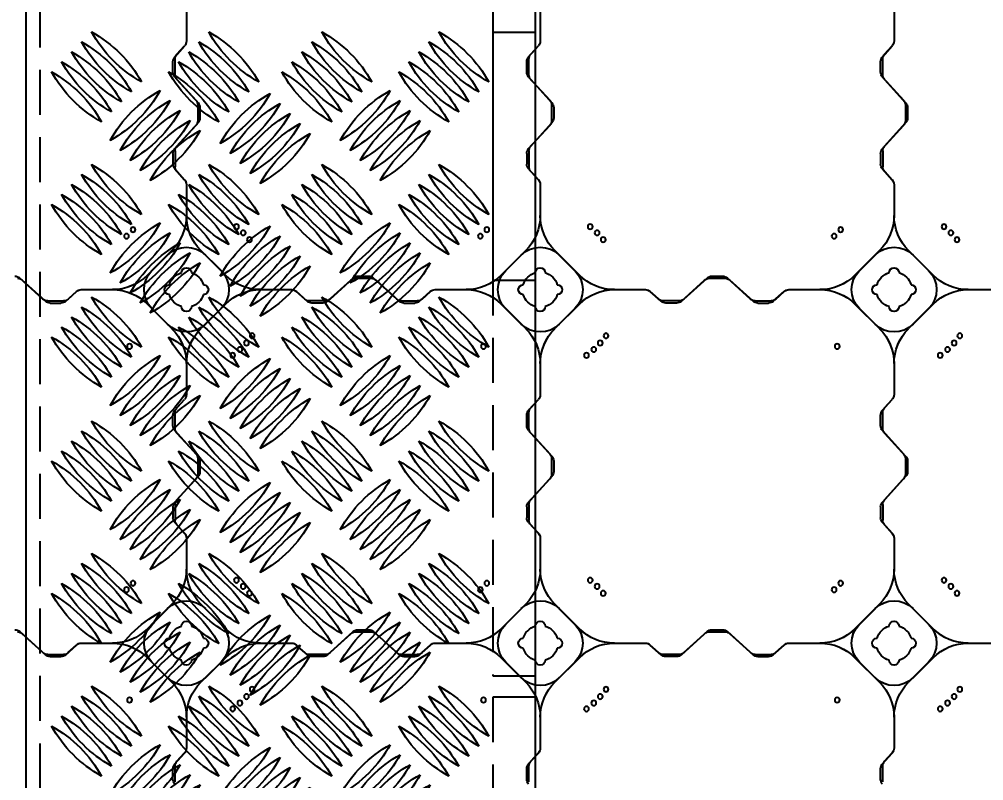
# Model space of a CAD drawing. Header units: millimetres. Extents: x -1612139 to -1260738, y 1141106 to 1536160.
# Drawn here: x -1331755 to -1330392, y 1254617 to 1255694 of the extents above; entities that cross this region are included whole.
import ezdxf

# ---------------------------------------------------------------- set-up
doc = ezdxf.new("R2010")
doc.units = ezdxf.units.MM
doc.header["$LTSCALE"] = 10
doc.linetypes.add('DASHED2', pattern=[9.525, 6.35, -3.175])
doc.layers.get('0').update_dxf_attribs({"linetype": 'CONTINUOUS'})
doc.layers.get('DEFPOINTS').update_dxf_attribs({"linetype": 'CONTINUOUS'})
doc.layers.add('W-bridge approach引桥', color=4, linetype='CONTINUOUS')
doc.layers.add('W-FLOAT_BOWL浮筒', color=253, linetype='CONTINUOUS')
doc.styles.add('STANDARD_T3', font='simplex.shx', dxfattribs={"width": 0.7, "bigfont": 'gbcbig.shx'})
doc.dimstyles.new('W&&200', dxfattribs={"dimtxt": 700, "dimasz": 200, "dimexe": 500, "dimexo": 600, "dimgap": 200, "dimtad": 1, "dimdec": 0, "dimzin": 0, "dimdsep": 46, "dimtxsty": 'STANDARD_T3', "dimcen": 0.09, "dimclrd": 1, "dimclre": 1, "dimclrt": 7, "dimazin": 2, "dimtfac": 1, "dimtdec": 0, "dimtix": 1, "dimtmove": 2, "dimatfit": 3, "dimfxl": 100, "dimtolj": 1, "dimtzin": 0, "dimarcsym": 0})

# ---------------------------------------------------------------- blocks, each defined once
blk = doc.blocks.new('蓝色')
at = {"layer": 'W-FLOAT_BOWL浮筒', "color": 5}
for p, q in [((1487.3, 1193), (1487.3, 1177.7)), ((1490.3, 1196.5), (1490.3, 1174.2)), ((1987.3, 1193), (1987.3, 1177.7)), ((1990.3, 1196.5), (1990.3, 1174.2)), ((2487.3, 1193), (2487.3, 1177.7)), ((2490.3, 1196.5), (2490.3, 1174.2)), ((1489.9, 1171), (1503.7, 1155.8)), ((1492.9, 1167.5), (1503.7, 1155.6)), ((1989.9, 1171), (2003.7, 1155.8)), ((1992.9, 1167.5), (2003.7, 1155.6)), ((2489.9, 1171), (2503.7, 1155.8)), ((2492.9, 1167.5), (2503.7, 1155.6)), ((1506.3, 1105.1), (1506.3, 1149.1)), ((1506.3, 1105.1), (1506.3, 1148.9)), ((2006.3, 1105.1), (2006.3, 1149.1)), ((2006.3, 1105.1), (2006.3, 1148.9)), ((2506.3, 1105.1), (2506.3, 1149.1)), ((2506.3, 1105.1), (2506.3, 1148.9)), ((1451.1, 1020.9), (1485.8, 1055.6)), ((1457.5, 1027.2), (1485.8, 1055.5)), ((1561.6, 1020.9), (1526.8, 1055.6)), ((1555.2, 1027.2), (1526.8, 1055.5)), ((1951.1, 1020.9), (1985.8, 1055.6)), ((1957.5, 1027.2), (1985.8, 1055.5)), ((2061.6, 1020.9), (2026.8, 1055.6)), ((2055.2, 1027.2), (2026.8, 1055.5)), ((2451.1, 1020.9), (2485.8, 1055.6)), ((2457.5, 1027.2), (2485.8, 1055.5)), ((2561.6, 1020.9), (2526.8, 1055.6)), ((2555.2, 1027.2), (2526.8, 1055.5)), ((1479.5, 1049.2), (1451.2, 1020.9)), ((1457.5, 1027.3), (1479.4, 1049.2)), ((1533.2, 1049.2), (1555.2, 1027.3)), ((1533.2, 1049.2), (1561.5, 1020.9)), ((1979.5, 1049.2), (1951.2, 1020.9)), ((1957.5, 1027.3), (1979.4, 1049.2)), ((2033.2, 1049.2), (2055.2, 1027.3)), ((2033.2, 1049.2), (2061.5, 1020.9)), ((2479.5, 1049.2), (2451.2, 1020.9)), ((2457.5, 1027.3), (2479.4, 1049.2)), ((2533.2, 1049.2), (2555.2, 1027.3)), ((2533.2, 1049.2), (2561.5, 1020.9)), ((1303.5, 1013.8), (1270.7, 984)), ((1307, 1016.8), (1274.2, 987)), ((1310.2, 1016.4), (1332.5, 1016.4)), ((1313.7, 1019.4), (1329, 1019.4)), ((1335.7, 1016.8), (1350.9, 1003)), ((1339.2, 1013.8), (1351.1, 1003)), ((1673.5, 1013.8), (1661.6, 1003)), ((1677, 1016.8), (1661.8, 1003)), ((1702.5, 1016.4), (1680.2, 1016.4)), ((1699, 1019.4), (1683.7, 1019.4)), ((1705.7, 1016.8), (1738.5, 987)), ((1709.2, 1013.8), (1742, 984)), ((1803.5, 1013.8), (1770.7, 984)), ((1807, 1016.8), (1774.2, 987)), ((1810.2, 1016.4), (1832.5, 1016.4)), ((1813.7, 1019.4), (1829, 1019.4)), ((1835.7, 1016.8), (1850.9, 1003)), ((1839.2, 1013.8), (1851.1, 1003)), ((2173.5, 1013.8), (2161.6, 1003)), ((2177, 1016.8), (2161.8, 1003)), ((2202.5, 1016.4), (2180.2, 1016.4)), ((2199, 1019.4), (2183.7, 1019.4)), ((2205.7, 1016.8), (2238.5, 987)), ((2209.2, 1013.8), (2242, 984)), ((2303.5, 1013.8), (2270.7, 984)), ((2307, 1016.8), (2274.2, 987)), ((2310.2, 1016.4), (2332.5, 1016.4)), ((2313.7, 1019.4), (2329, 1019.4)), ((2335.7, 1016.8), (2350.9, 1003)), ((2339.2, 1013.8), (2351.1, 1003)), ((1357.6, 1000.4), (1401.6, 1000.4)), ((1357.8, 1000.4), (1401.6, 1000.4)), ((1610.9, 1000.4), (1654.9, 1000.4)), ((1610.9, 1000.4), (1655.1, 1000.4)), ((1857.6, 1000.4), (1901.6, 1000.4)), ((1857.8, 1000.4), (1901.6, 1000.4)), ((2110.9, 1000.4), (2154.9, 1000.4)), ((2110.9, 1000.4), (2155.1, 1000.4)), ((2357.6, 1000.4), (2401.6, 1000.4)), ((2357.8, 1000.4), (2401.6, 1000.4)), ((2610.9, 1000.4), (2654.9, 1000.4)), ((2610.9, 1000.4), (2655.1, 1000.4)), ((1745.2, 984.4), (1767.5, 984.4)), ((1748.7, 981.4), (1764, 981.4)), ((2245.2, 984.4), (2267.5, 984.4)), ((2248.7, 981.4), (2264, 981.4)), ((1485.8, 945.1), (1451.1, 979.9)), ((1479.5, 951.6), (1451.2, 979.9)), ((1457.5, 973.5), (1485.8, 945.2)), ((1479.4, 951.6), (1457.5, 973.5)), ((1526.8, 945.1), (1561.6, 979.9)), ((1555.2, 973.5), (1526.8, 945.2)), ((1533.2, 951.6), (1561.5, 979.9)), ((1555.2, 973.5), (1533.2, 951.6)), ((1985.8, 945.1), (1951.1, 979.9)), ((1979.5, 951.6), (1951.2, 979.9)), ((1957.5, 973.5), (1985.8, 945.2)), ((1979.4, 951.6), (1957.5, 973.5)), ((2026.8, 945.1), (2061.6, 979.9)), ((2055.2, 973.5), (2026.8, 945.2)), ((2033.2, 951.6), (2061.5, 979.9)), ((2055.2, 973.5), (2033.2, 951.6)), ((2485.8, 945.1), (2451.1, 979.9)), ((2479.5, 951.6), (2451.2, 979.9)), ((2457.5, 973.5), (2485.8, 945.2)), ((2479.4, 951.6), (2457.5, 973.5)), ((2526.8, 945.1), (2561.6, 979.9)), ((2555.2, 973.5), (2526.8, 945.2)), ((2533.2, 951.6), (2561.5, 979.9)), ((2555.2, 973.5), (2533.2, 951.6)), ((1506.3, 851.6), (1506.3, 895.8)), ((1506.3, 851.8), (1506.3, 895.8)), ((2006.3, 851.6), (2006.3, 895.8)), ((2006.3, 851.8), (2006.3, 895.8)), ((2506.3, 851.6), (2506.3, 895.8)), ((2506.3, 851.8), (2506.3, 895.8)), ((1492.9, 833.2), (1503.7, 845.1)), ((1992.9, 833.2), (2003.7, 845.1)), ((2492.9, 833.2), (2503.7, 845.1)), ((1489.9, 829.7), (1503.7, 844.9)), ((1989.9, 829.7), (2003.7, 844.9)), ((2489.9, 829.7), (2503.7, 844.9)), ((1487.3, 807.7), (1487.3, 823)), ((1490.3, 804.2), (1490.3, 826.5)), ((1987.3, 807.7), (1987.3, 823)), ((1990.3, 804.2), (1990.3, 826.5)), ((2487.3, 807.7), (2487.3, 823)), ((2490.3, 804.2), (2490.3, 826.5)), ((1489.9, 801), (1519.7, 768.2)), ((1492.9, 797.5), (1522.7, 764.7)), ((1989.9, 801), (2019.7, 768.2)), ((1992.9, 797.5), (2022.7, 764.7)), ((2489.9, 801), (2519.7, 768.2)), ((2492.9, 797.5), (2522.7, 764.7)), ((1522.3, 739.2), (1522.3, 761.5)), ((1525.3, 742.7), (1525.3, 758)), ((2022.3, 739.2), (2022.3, 761.5)), ((2025.3, 742.7), (2025.3, 758)), ((2522.3, 739.2), (2522.3, 761.5)), ((2525.3, 742.7), (2525.3, 758)), ((1492.9, 703.2), (1522.7, 736)), ((1992.9, 703.2), (2022.7, 736)), ((2492.9, 703.2), (2522.7, 736)), ((1489.9, 699.7), (1519.7, 732.5)), ((1989.9, 699.7), (2019.7, 732.5)), ((2489.9, 699.7), (2519.7, 732.5)), ((1490.3, 696.5), (1490.3, 674.2)), ((1990.3, 696.5), (1990.3, 674.2)), ((2490.3, 696.5), (2490.3, 674.2)), ((1487.3, 693), (1487.3, 677.7)), ((1987.3, 693), (1987.3, 677.7)), ((2487.3, 693), (2487.3, 677.7)), ((1489.9, 671), (1503.7, 655.8)), ((1989.9, 671), (2003.7, 655.8)), ((2489.9, 671), (2503.7, 655.8)), ((1492.9, 667.5), (1503.7, 655.6)), ((1992.9, 667.5), (2003.7, 655.6)), ((2492.9, 667.5), (2503.7, 655.6)), ((1506.3, 605.1), (1506.3, 649.1)), ((1506.3, 605.1), (1506.3, 648.9)), ((2006.3, 605.1), (2006.3, 649.1)), ((2006.3, 605.1), (2006.3, 648.9)), ((2506.3, 605.1), (2506.3, 649.1)), ((2506.3, 605.1), (2506.3, 648.9)), ((1451.1, 520.9), (1485.8, 555.6)), ((1479.5, 549.2), (1451.2, 520.9)), ((1457.5, 527.2), (1485.8, 555.5)), ((1457.5, 527.3), (1479.4, 549.2)), ((1561.6, 520.9), (1526.8, 555.6)), ((1555.2, 527.2), (1526.8, 555.5)), ((1533.2, 549.2), (1555.2, 527.3)), ((1533.2, 549.2), (1561.5, 520.9)), ((1951.1, 520.9), (1985.8, 555.6)), ((1979.5, 549.2), (1951.2, 520.9)), ((1957.5, 527.2), (1985.8, 555.5)), ((1957.5, 527.3), (1979.4, 549.2)), ((2061.6, 520.9), (2026.8, 555.6)), ((2055.2, 527.2), (2026.8, 555.5)), ((2033.2, 549.2), (2055.2, 527.3)), ((2033.2, 549.2), (2061.5, 520.9)), ((2451.1, 520.9), (2485.8, 555.6)), ((2479.5, 549.2), (2451.2, 520.9)), ((2457.5, 527.2), (2485.8, 555.5)), ((2457.5, 527.3), (2479.4, 549.2)), ((2561.6, 520.9), (2526.8, 555.6)), ((2555.2, 527.2), (2526.8, 555.5)), ((2533.2, 549.2), (2555.2, 527.3)), ((2533.2, 549.2), (2561.5, 520.9)), ((1313.7, 519.4), (1329, 519.4)), ((1699, 519.4), (1683.7, 519.4)), ((1813.7, 519.4), (1829, 519.4)), ((2199, 519.4), (2183.7, 519.4)), ((2313.7, 519.4), (2329, 519.4)), ((1303.5, 513.8), (1270.7, 484)), ((1307, 516.8), (1274.2, 487)), ((1310.2, 516.4), (1332.5, 516.4)), ((1335.7, 516.8), (1350.9, 503)), ((1339.2, 513.8), (1351.1, 503)), ((1673.5, 513.8), (1661.6, 503)), ((1677, 516.8), (1661.8, 503)), ((1702.5, 516.4), (1680.2, 516.4)), ((1705.7, 516.8), (1738.5, 487)), ((1709.2, 513.8), (1742, 484)), ((1803.5, 513.8), (1770.7, 484)), ((1807, 516.8), (1774.2, 487)), ((1810.2, 516.4), (1832.5, 516.4)), ((1835.7, 516.8), (1850.9, 503)), ((1839.2, 513.8), (1851.1, 503)), ((2173.5, 513.8), (2161.6, 503)), ((2177, 516.8), (2161.8, 503)), ((2202.5, 516.4), (2180.2, 516.4)), ((2205.7, 516.8), (2238.5, 487)), ((2209.2, 513.8), (2242, 484)), ((2303.5, 513.8), (2270.7, 484)), ((2307, 516.8), (2274.2, 487)), ((2310.2, 516.4), (2332.5, 516.4)), ((2335.7, 516.8), (2350.9, 503)), ((2339.2, 513.8), (2351.1, 503)), ((1357.6, 500.4), (1401.6, 500.4)), ((1357.8, 500.4), (1401.6, 500.4)), ((1610.9, 500.4), (1655.1, 500.4)), ((1610.9, 500.4), (1654.9, 500.4)), ((1857.6, 500.4), (1901.6, 500.4)), ((1857.8, 500.4), (1901.6, 500.4)), ((2110.9, 500.4), (2155.1, 500.4)), ((2110.9, 500.4), (2154.9, 500.4)), ((2357.6, 500.4), (2401.6, 500.4)), ((2357.8, 500.4), (2401.6, 500.4)), ((2610.9, 500.4), (2655.1, 500.4)), ((2610.9, 500.4), (2654.9, 500.4)), ((1485.8, 445.1), (1451.1, 479.9)), ((1479.5, 451.6), (1451.2, 479.9)), ((1526.8, 445.1), (1561.6, 479.9)), ((1533.2, 451.6), (1561.5, 479.9)), ((1745.2, 484.4), (1767.5, 484.4)), ((1748.7, 481.4), (1764, 481.4)), ((1985.8, 445.1), (1951.1, 479.9)), ((1979.5, 451.6), (1951.2, 479.9)), ((2026.8, 445.1), (2061.6, 479.9)), ((2033.2, 451.6), (2061.5, 479.9)), ((2245.2, 484.4), (2267.5, 484.4)), ((2248.7, 481.4), (2264, 481.4)), ((2485.8, 445.1), (2451.1, 479.9)), ((2479.5, 451.6), (2451.2, 479.9)), ((2526.8, 445.1), (2561.6, 479.9)), ((2533.2, 451.6), (2561.5, 479.9)), ((1479.4, 451.6), (1457.5, 473.5)), ((1457.5, 473.5), (1485.8, 445.2)), ((1555.2, 473.5), (1526.8, 445.2)), ((1555.2, 473.5), (1533.2, 451.6)), ((1979.4, 451.6), (1957.5, 473.5)), ((1957.5, 473.5), (1985.8, 445.2)), ((2055.2, 473.5), (2026.8, 445.2)), ((2055.2, 473.5), (2033.2, 451.6)), ((2479.4, 451.6), (2457.5, 473.5)), ((2457.5, 473.5), (2485.8, 445.2)), ((2555.2, 473.5), (2526.8, 445.2)), ((2555.2, 473.5), (2533.2, 451.6)), ((1506.3, 351.6), (1506.3, 395.8)), ((1506.3, 351.8), (1506.3, 395.8)), ((2006.3, 351.6), (2006.3, 395.8)), ((2006.3, 351.8), (2006.3, 395.8)), ((2506.3, 351.6), (2506.3, 395.8)), ((2506.3, 351.8), (2506.3, 395.8)), ((1489.9, 329.7), (1503.7, 344.9)), ((1492.9, 333.2), (1503.7, 345.1)), ((1989.9, 329.7), (2003.7, 344.9)), ((1992.9, 333.2), (2003.7, 345.1)), ((2489.9, 329.7), (2503.7, 344.9)), ((2492.9, 333.2), (2503.7, 345.1)), ((1487.3, 307.7), (1487.3, 323)), ((1490.3, 304.2), (1490.3, 326.5)), ((1987.3, 307.7), (1987.3, 323)), ((1990.3, 304.2), (1990.3, 326.5)), ((2487.3, 307.7), (2487.3, 323)), ((2490.3, 304.2), (2490.3, 326.5)), ((1489.9, 301), (1519.7, 268.2)), ((1989.9, 301), (2019.7, 268.2)), ((2489.9, 301), (2519.7, 268.2)), ((1492.9, 297.5), (1522.7, 264.7)), ((1992.9, 297.5), (2022.7, 264.7)), ((2492.9, 297.5), (2522.7, 264.7)), ((1522.3, 239.2), (1522.3, 261.5)), ((2022.3, 239.2), (2022.3, 261.5)), ((2522.3, 239.2), (2522.3, 261.5)), ((1525.3, 242.7), (1525.3, 258)), ((2025.3, 242.7), (2025.3, 258)), ((2525.3, 242.7), (2525.3, 258)), ((1489.9, 199.7), (1519.7, 232.5)), ((1492.9, 203.2), (1522.7, 236)), ((1989.9, 199.7), (2019.7, 232.5)), ((1992.9, 203.2), (2022.7, 236)), ((2489.9, 199.7), (2519.7, 232.5)), ((2492.9, 203.2), (2522.7, 236)), ((1487.3, 193), (1487.3, 177.7)), ((1490.3, 196.5), (1490.3, 174.2)), ((1987.3, 193), (1987.3, 177.7)), ((1990.3, 196.5), (1990.3, 174.2)), ((2487.3, 193), (2487.3, 177.7)), ((2490.3, 196.5), (2490.3, 174.2)), ((1489.9, 171), (1503.7, 155.8)), ((1492.9, 167.5), (1503.7, 155.6)), ((1989.9, 171), (2003.7, 155.8)), ((1992.9, 167.5), (2003.7, 155.6)), ((2489.9, 171), (2503.7, 155.8)), ((2492.9, 167.5), (2503.7, 155.6)), ((1506.3, 105.1), (1506.3, 149.1)), ((1506.3, 105.1), (1506.3, 148.9)), ((2006.3, 105.1), (2006.3, 149.1)), ((2006.3, 105.1), (2006.3, 148.9)), ((2506.3, 105.1), (2506.3, 149.1)), ((2506.3, 105.1), (2506.3, 148.9))]:
    blk.add_line(p, q, dxfattribs=at)
for centre in [(1571.6, 1093.3), (2071.6, 1093.3), (2571.6, 1093.3), (1426, 1080.7), (1581.9, 1085.1), (1591.1, 1075.9), (1926, 1080.7), (2081.9, 1085.1), (2091.1, 1075.9), (2426, 1080.7), (2581.9, 1085.1), (2591.1, 1075.9), (1599.2, 1065.7), (2099.2, 1065.7), (2599.2, 1065.7), (1421.6, 924.8), (1595.3, 929.8), (1921.6, 924.8), (2095.3, 929.8), (2421.6, 924.8), (2595.3, 929.8), (1430.8, 915.6), (1576.9, 911.4), (1586.6, 920.1), (1930.8, 915.6), (2076.9, 911.4), (2086.6, 920.1), (2430.8, 915.6), (2576.9, 911.4), (2586.6, 920.1), (1571.6, 593.3), (1581.9, 585.1), (2071.6, 593.3), (2081.9, 585.1), (2571.6, 593.3), (2581.9, 585.1), (1426, 580.7), (1591.1, 575.9), (1926, 580.7), (2091.1, 575.9), (2426, 580.7), (2591.1, 575.9), (1599.2, 565.7), (2099.2, 565.7), (2599.2, 565.7), (1421.6, 424.8), (1586.6, 420.1), (1595.3, 429.8), (1921.6, 424.8), (2086.6, 420.1), (2095.3, 429.8), (2421.6, 424.8), (2586.6, 420.1), (2595.3, 429.8), (1430.8, 415.6), (1576.9, 411.4), (1930.8, 415.6), (2076.9, 411.4), (2430.8, 415.6), (2576.9, 411.4)]:
    blk.add_circle(centre, 3.5, dxfattribs=at)
for centre, radius, start, end in [((1497.3, 1193), 10, 137.7263, 180), ((1997.3, 1193), 10, 137.7263, 180), ((2497.3, 1193), 10, 137.7263, 180), ((1497.3, 1177.7), 10, 180, 222.2737), ((1500.3, 1174.2), 10, 180, 222.2737), ((1997.3, 1177.7), 10, 180, 222.2737), ((2000.3, 1174.2), 10, 180, 222.2737), ((2497.3, 1177.7), 10, 180, 222.2737), ((2500.3, 1174.2), 10, 180, 222.2737), ((1496.3, 1149.1), 10, 0, 42.2737), ((1496.3, 1148.9), 10, 0, 42.2737), ((1996.3, 1149.1), 10, 0, 42.2737), ((1996.3, 1148.9), 10, 0, 42.2737), ((2496.3, 1149.1), 10, 0, 42.2737), ((2496.3, 1148.9), 10, 0, 42.2737), ((1436.3, 1105.1), 70, 315, 0), ((1436.3, 1105), 70, 315, 0), ((1576.3, 1105.1), 70, 180, 225), ((1576.3, 1105), 70, 180, 225), ((1936.3, 1105.1), 70, 315, 0), ((1936.3, 1105), 70, 315, 0), ((2076.3, 1105.1), 70, 180, 225), ((2076.3, 1105), 70, 180, 225), ((2436.3, 1105.1), 70, 315, 0), ((2436.3, 1105), 70, 315, 0), ((2576.3, 1105.1), 70, 180, 225), ((2576.3, 1105), 70, 180, 225), ((1506.3, 1022.3), 38, 45, 135), ((1506.4, 1022.3), 38, 45, 135), ((2006.3, 1022.3), 38, 45, 135), ((2006.4, 1022.3), 38, 45, 135), ((2506.3, 1022.3), 38, 45, 135), ((2506.4, 1022.3), 38, 45, 135), ((1484.4, 1000.4), 38, 135, 225), ((1484.4, 1000.3), 38, 135, 225), ((1506.3, 1000.4), 25, 106.2602, 163.7398), ((1506.3, 1000.4), 25, 106.2602, 163.7398), ((1506.3, 1000.4), 25, 106.2602, 163.7398), ((1506.3, 1000.4), 25, 106.2602, 163.7398), ((1506.3, 1024.4), 7, 0, 180), ((1506.3, 1024.4), 7, 0, 180), ((1506.3, 1024.4), 7, 0, 180), ((1506.3, 1024.4), 7, 0, 180), ((1506.3, 1000.4), 25, 16.2602, 73.7398), ((1506.3, 1000.4), 25, 16.2602, 73.7398), ((1506.3, 1000.4), 25, 16.2602, 73.7398), ((1506.3, 1000.4), 25, 16.2602, 73.7398), ((1528.3, 1000.4), 38, 315, 45), ((1528.3, 1000.3), 38, 315, 45), ((1984.4, 1000.4), 38, 135, 225), ((1984.4, 1000.3), 38, 135, 225), ((2006.3, 1000.4), 25, 106.2602, 163.7398), ((2006.3, 1000.4), 25, 106.2602, 163.7398), ((2006.3, 1000.4), 25, 106.2602, 163.7398), ((2006.3, 1000.4), 25, 106.2602, 163.7398), ((2006.3, 1024.4), 7, 0, 180), ((2006.3, 1024.4), 7, 0, 180), ((2006.3, 1024.4), 7, 0, 180), ((2006.3, 1024.4), 7, 0, 180), ((2006.3, 1000.4), 25, 16.2602, 73.7398), ((2006.3, 1000.4), 25, 16.2602, 73.7398), ((2006.3, 1000.4), 25, 16.2602, 73.7398), ((2006.3, 1000.4), 25, 16.2602, 73.7398), ((2028.3, 1000.4), 38, 315, 45), ((2028.3, 1000.3), 38, 315, 45), ((2484.4, 1000.4), 38, 135, 225), ((2484.4, 1000.3), 38, 135, 225), ((2506.3, 1000.4), 25, 106.2602, 163.7398), ((2506.3, 1000.4), 25, 106.2602, 163.7398), ((2506.3, 1000.4), 25, 106.2602, 163.7398), ((2506.3, 1000.4), 25, 106.2602, 163.7398), ((2506.3, 1024.4), 7, 0, 180), ((2506.3, 1024.4), 7, 0, 180), ((2506.3, 1024.4), 7, 0, 180), ((2506.3, 1024.4), 7, 0, 180), ((2506.3, 1000.4), 25, 16.2602, 73.7398), ((2506.3, 1000.4), 25, 16.2602, 73.7398), ((2506.3, 1000.4), 25, 16.2602, 73.7398), ((2506.3, 1000.4), 25, 16.2602, 73.7398), ((2528.3, 1000.4), 38, 315, 45), ((2528.3, 1000.3), 38, 315, 45), ((1310.2, 1006.4), 10, 90, 132.2737), ((1313.7, 1009.4), 10, 90, 132.2737), ((1329, 1009.4), 10, 47.7263, 90), ((1332.5, 1006.4), 10, 47.7263, 90), ((1401.6, 1070.4), 70, 270, 315), ((1401.7, 1070.4), 70, 270, 315), ((1611, 1070.4), 70, 225, 270), ((1611.1, 1070.4), 70, 225, 270), ((1680.2, 1006.4), 10, 90, 132.2737), ((1683.7, 1009.4), 10, 90, 132.2737), ((1699, 1009.4), 10, 47.7263, 90), ((1702.5, 1006.4), 10, 47.7263, 90), ((1810.2, 1006.4), 10, 90, 132.2737), ((1813.7, 1009.4), 10, 90, 132.2737), ((1829, 1009.4), 10, 47.7263, 90), ((1832.5, 1006.4), 10, 47.7263, 90), ((1901.6, 1070.4), 70, 270, 315), ((1901.7, 1070.4), 70, 270, 315), ((2111, 1070.4), 70, 225, 270), ((2111.1, 1070.4), 70, 225, 270), ((2180.2, 1006.4), 10, 90, 132.2737), ((2183.7, 1009.4), 10, 90, 132.2737), ((2199, 1009.4), 10, 47.7263, 90), ((2202.5, 1006.4), 10, 47.7263, 90), ((2310.2, 1006.4), 10, 90, 132.2737), ((2313.7, 1009.4), 10, 90, 132.2737), ((2329, 1009.4), 10, 47.7263, 90), ((2332.5, 1006.4), 10, 47.7263, 90), ((2401.6, 1070.4), 70, 270, 315), ((2401.7, 1070.4), 70, 270, 315), ((2611, 1070.4), 70, 225, 270), ((2611.1, 1070.4), 70, 225, 270), ((1357.6, 1010.4), 10, 227.7263, 270), ((1357.8, 1010.4), 10, 227.7263, 270), ((1401.6, 930.4), 70, 45, 90), ((1401.7, 930.4), 70, 45, 90), ((1482.3, 1000.4), 7, 90, 270), ((1482.3, 1000.4), 7, 90, 270), ((1482.3, 1000.4), 7, 90, 270), ((1482.3, 1000.4), 7, 90, 270), ((1530.3, 1000.4), 7, 270, 90), ((1530.3, 1000.4), 7, 270, 90), ((1530.3, 1000.4), 7, 270, 90), ((1530.3, 1000.4), 7, 270, 90), ((1611, 930.4), 70, 90, 135), ((1611.1, 930.4), 70, 90, 135), ((1654.9, 1010.4), 10, 270, 312.2737), ((1655.1, 1010.4), 10, 270, 312.2737), ((1857.6, 1010.4), 10, 227.7263, 270), ((1857.8, 1010.4), 10, 227.7263, 270), ((1901.6, 930.4), 70, 45, 90), ((1901.7, 930.4), 70, 45, 90), ((1982.3, 1000.4), 7, 90, 270), ((1982.3, 1000.4), 7, 90, 270), ((1982.3, 1000.4), 7, 90, 270), ((1982.3, 1000.4), 7, 90, 270), ((2030.3, 1000.4), 7, 270, 90), ((2030.3, 1000.4), 7, 270, 90), ((2030.3, 1000.4), 7, 270, 90), ((2030.3, 1000.4), 7, 270, 90), ((2111, 930.4), 70, 90, 135), ((2111.1, 930.4), 70, 90, 135), ((2154.9, 1010.4), 10, 270, 312.2737), ((2155.1, 1010.4), 10, 270, 312.2737), ((2357.6, 1010.4), 10, 227.7263, 270), ((2357.8, 1010.4), 10, 227.7263, 270), ((2401.6, 930.4), 70, 45, 90), ((2401.7, 930.4), 70, 45, 90), ((2482.3, 1000.4), 7, 90, 270), ((2482.3, 1000.4), 7, 90, 270), ((2482.3, 1000.4), 7, 90, 270), ((2482.3, 1000.4), 7, 90, 270), ((2530.3, 1000.4), 7, 270, 90), ((2530.3, 1000.4), 7, 270, 90), ((2530.3, 1000.4), 7, 270, 90), ((2530.3, 1000.4), 7, 270, 90), ((2611, 930.4), 70, 90, 135), ((2611.1, 930.4), 70, 90, 135), ((1264, 991.4), 10, 270, 312.2737), ((1267.5, 994.4), 10, 270, 312.2737), ((1506.3, 1000.4), 25, 196.2602, 253.7398), ((1506.3, 1000.4), 25, 196.2602, 253.7398), ((1506.3, 1000.4), 25, 196.2602, 253.7398), ((1506.3, 1000.4), 25, 196.2602, 253.7398), ((1506.3, 1000.4), 25, 286.2602, 343.7398), ((1506.3, 1000.4), 25, 286.2602, 343.7398), ((1506.3, 1000.4), 25, 286.2602, 343.7398), ((1506.3, 1000.4), 25, 286.2602, 343.7398), ((1745.2, 994.4), 10, 227.7263, 270), ((1748.7, 991.4), 10, 227.7263, 270), ((1764, 991.4), 10, 270, 312.2737), ((1767.5, 994.4), 10, 270, 312.2737), ((2006.3, 1000.4), 25, 196.2602, 253.7398), ((2006.3, 1000.4), 25, 196.2602, 253.7398), ((2006.3, 1000.4), 25, 196.2602, 253.7398), ((2006.3, 1000.4), 25, 196.2602, 253.7398), ((2006.3, 1000.4), 25, 286.2602, 343.7398), ((2006.3, 1000.4), 25, 286.2602, 343.7398), ((2006.3, 1000.4), 25, 286.2602, 343.7398), ((2006.3, 1000.4), 25, 286.2602, 343.7398), ((2245.2, 994.4), 10, 227.7263, 270), ((2248.7, 991.4), 10, 227.7263, 270), ((2264, 991.4), 10, 270, 312.2737), ((2267.5, 994.4), 10, 270, 312.2737), ((2506.3, 1000.4), 25, 196.2602, 253.7398), ((2506.3, 1000.4), 25, 196.2602, 253.7398), ((2506.3, 1000.4), 25, 196.2602, 253.7398), ((2506.3, 1000.4), 25, 196.2602, 253.7398), ((2506.3, 1000.4), 25, 286.2602, 343.7398), ((2506.3, 1000.4), 25, 286.2602, 343.7398), ((2506.3, 1000.4), 25, 286.2602, 343.7398), ((2506.3, 1000.4), 25, 286.2602, 343.7398), ((1506.3, 976.4), 7, 180, 0), ((1506.3, 976.4), 7, 180, 0), ((1506.3, 976.4), 7, 180, 0), ((1506.3, 976.4), 7, 180, 0), ((2006.3, 976.4), 7, 180, 0), ((2006.3, 976.4), 7, 180, 0), ((2006.3, 976.4), 7, 180, 0), ((2006.3, 976.4), 7, 180, 0), ((2506.3, 976.4), 7, 180, 0), ((2506.3, 976.4), 7, 180, 0), ((2506.3, 976.4), 7, 180, 0), ((2506.3, 976.4), 7, 180, 0), ((1506.3, 978.4), 38, 225, 315), ((1506.4, 978.4), 38, 225, 315), ((1436.3, 895.7), 70, 0, 45), ((1436.3, 895.7), 70, 0, 45), ((1576.3, 895.7), 70, 135, 180), ((1576.3, 895.7), 70, 135, 180), ((2006.3, 978.4), 38, 225, 315), ((2006.4, 978.4), 38, 225, 315), ((1936.3, 895.7), 70, 0, 45), ((1936.3, 895.7), 70, 0, 45), ((2076.3, 895.7), 70, 135, 180), ((2076.3, 895.7), 70, 135, 180), ((2506.3, 978.4), 38, 225, 315), ((2506.4, 978.4), 38, 225, 315), ((2436.3, 895.7), 70, 0, 45), ((2436.3, 895.7), 70, 0, 45), ((2576.3, 895.7), 70, 135, 180), ((2576.3, 895.7), 70, 135, 180), ((1496.3, 851.8), 10, 317.7263, 0), ((1496.3, 851.6), 10, 317.7263, 0), ((1996.3, 851.8), 10, 317.7263, 0), ((1996.3, 851.6), 10, 317.7263, 0), ((2496.3, 851.8), 10, 317.7263, 0), ((2496.3, 851.6), 10, 317.7263, 0), ((1500.3, 826.5), 10, 137.7263, 180), ((2000.3, 826.5), 10, 137.7263, 180), ((2500.3, 826.5), 10, 137.7263, 180), ((1497.3, 823), 10, 137.7263, 180), ((1997.3, 823), 10, 137.7263, 180), ((2497.3, 823), 10, 137.7263, 180), ((1497.3, 807.7), 10, 180, 222.2737), ((1500.3, 804.2), 10, 180, 222.2737), ((1997.3, 807.7), 10, 180, 222.2737), ((2000.3, 804.2), 10, 180, 222.2737), ((2497.3, 807.7), 10, 180, 222.2737), ((2500.3, 804.2), 10, 180, 222.2737), ((1512.3, 761.5), 10, 0, 42.2737), ((1515.3, 758), 10, 0, 42.2737), ((2012.3, 761.5), 10, 0, 42.2737), ((2015.3, 758), 10, 0, 42.2737), ((2512.3, 761.5), 10, 0, 42.2737), ((2515.3, 758), 10, 0, 42.2737), ((1512.3, 739.2), 10, 317.7263, 0), ((1515.3, 742.7), 10, 317.7263, 0), ((2012.3, 739.2), 10, 317.7263, 0), ((2015.3, 742.7), 10, 317.7263, 0), ((2512.3, 739.2), 10, 317.7263, 0), ((2515.3, 742.7), 10, 317.7263, 0), ((1497.3, 693), 10, 137.7263, 180), ((1500.3, 696.5), 10, 137.7263, 180), ((1997.3, 693), 10, 137.7263, 180), ((2000.3, 696.5), 10, 137.7263, 180), ((2497.3, 693), 10, 137.7263, 180), ((2500.3, 696.5), 10, 137.7263, 180), ((1497.3, 677.7), 10, 180, 222.2737), ((1500.3, 674.2), 10, 180, 222.2737), ((1997.3, 677.7), 10, 180, 222.2737), ((2000.3, 674.2), 10, 180, 222.2737), ((2497.3, 677.7), 10, 180, 222.2737), ((2500.3, 674.2), 10, 180, 222.2737), ((1496.3, 649.1), 10, 0, 42.2737), ((1496.3, 648.9), 10, 0, 42.2737), ((1996.3, 649.1), 10, 0, 42.2737), ((1996.3, 648.9), 10, 0, 42.2737), ((2496.3, 649.1), 10, 0, 42.2737), ((2496.3, 648.9), 10, 0, 42.2737), ((1436.3, 605.1), 70, 315, 0), ((1436.3, 605), 70, 315, 0), ((1576.3, 605.1), 70, 180, 225), ((1576.3, 605), 70, 180, 225), ((1936.3, 605.1), 70, 315, 0), ((1936.3, 605), 70, 315, 0), ((2076.3, 605.1), 70, 180, 225), ((2076.3, 605), 70, 180, 225), ((2436.3, 605.1), 70, 315, 0), ((2436.3, 605), 70, 315, 0), ((2576.3, 605.1), 70, 180, 225), ((2576.3, 605), 70, 180, 225), ((1506.3, 522.3), 38, 45, 135), ((1506.4, 522.3), 38, 45, 135), ((2006.3, 522.3), 38, 45, 135), ((2006.4, 522.3), 38, 45, 135), ((2506.3, 522.3), 38, 45, 135), ((2506.4, 522.3), 38, 45, 135), ((1313.7, 509.4), 10, 90, 132.2737), ((1329, 509.4), 10, 47.7263, 90), ((1401.6, 570.4), 70, 270, 315), ((1401.7, 570.4), 70, 270, 315), ((1484.4, 500.4), 38, 135, 225), ((1484.4, 500.3), 38, 135, 225), ((1506.3, 500.4), 25, 106.2602, 163.7398), ((1506.3, 500.4), 25, 106.2602, 163.7398), ((1506.3, 500.4), 25, 106.2602, 163.7398), ((1506.3, 500.4), 25, 106.2602, 163.7398), ((1506.3, 524.4), 7, 0, 180), ((1506.3, 524.4), 7, 0, 180), ((1506.3, 524.4), 7, 0, 180), ((1506.3, 524.4), 7, 0, 180), ((1506.3, 500.4), 25, 16.2602, 73.7398), ((1506.3, 500.4), 25, 16.2602, 73.7398), ((1506.3, 500.4), 25, 16.2602, 73.7398), ((1506.3, 500.4), 25, 16.2602, 73.7398), ((1528.3, 500.4), 38, 315, 45), ((1528.3, 500.3), 38, 315, 45), ((1611, 570.4), 70, 225, 270), ((1611.1, 570.4), 70, 225, 270), ((1683.7, 509.4), 10, 90, 132.2737), ((1699, 509.4), 10, 47.7263, 90), ((1813.7, 509.4), 10, 90, 132.2737), ((1829, 509.4), 10, 47.7263, 90), ((1901.6, 570.4), 70, 270, 315), ((1901.7, 570.4), 70, 270, 315), ((1984.4, 500.4), 38, 135, 225), ((1984.4, 500.3), 38, 135, 225), ((2006.3, 500.4), 25, 106.2602, 163.7398), ((2006.3, 500.4), 25, 106.2602, 163.7398), ((2006.3, 500.4), 25, 106.2602, 163.7398), ((2006.3, 500.4), 25, 106.2602, 163.7398), ((2006.3, 524.4), 7, 0, 180), ((2006.3, 524.4), 7, 0, 180), ((2006.3, 524.4), 7, 0, 180), ((2006.3, 524.4), 7, 0, 180), ((2006.3, 500.4), 25, 16.2602, 73.7398), ((2006.3, 500.4), 25, 16.2602, 73.7398), ((2006.3, 500.4), 25, 16.2602, 73.7398), ((2006.3, 500.4), 25, 16.2602, 73.7398), ((2028.3, 500.4), 38, 315, 45), ((2028.3, 500.3), 38, 315, 45), ((2111, 570.4), 70, 225, 270), ((2111.1, 570.4), 70, 225, 270), ((2183.7, 509.4), 10, 90, 132.2737), ((2199, 509.4), 10, 47.7263, 90), ((2313.7, 509.4), 10, 90, 132.2737), ((2329, 509.4), 10, 47.7263, 90), ((2401.6, 570.4), 70, 270, 315), ((2401.7, 570.4), 70, 270, 315), ((2484.4, 500.4), 38, 135, 225), ((2484.4, 500.3), 38, 135, 225), ((2506.3, 500.4), 25, 106.2602, 163.7398), ((2506.3, 500.4), 25, 106.2602, 163.7398), ((2506.3, 500.4), 25, 106.2602, 163.7398), ((2506.3, 500.4), 25, 106.2602, 163.7398), ((2506.3, 524.4), 7, 0, 180), ((2506.3, 524.4), 7, 0, 180), ((2506.3, 524.4), 7, 0, 180), ((2506.3, 524.4), 7, 0, 180), ((2506.3, 500.4), 25, 16.2602, 73.7398), ((2506.3, 500.4), 25, 16.2602, 73.7398), ((2506.3, 500.4), 25, 16.2602, 73.7398), ((2506.3, 500.4), 25, 16.2602, 73.7398), ((2528.3, 500.4), 38, 315, 45), ((2528.3, 500.3), 38, 315, 45), ((2611, 570.4), 70, 225, 270), ((2611.1, 570.4), 70, 225, 270), ((1310.2, 506.4), 10, 90, 132.2737), ((1332.5, 506.4), 10, 47.7263, 90), ((1482.3, 500.4), 7, 90, 270), ((1482.3, 500.4), 7, 90, 270), ((1482.3, 500.4), 7, 90, 270), ((1482.3, 500.4), 7, 90, 270), ((1530.3, 500.4), 7, 270, 90), ((1530.3, 500.4), 7, 270, 90), ((1530.3, 500.4), 7, 270, 90), ((1530.3, 500.4), 7, 270, 90), ((1680.2, 506.4), 10, 90, 132.2737), ((1702.5, 506.4), 10, 47.7263, 90), ((1810.2, 506.4), 10, 90, 132.2737), ((1832.5, 506.4), 10, 47.7263, 90), ((1982.3, 500.4), 7, 90, 270), ((1982.3, 500.4), 7, 90, 270), ((1982.3, 500.4), 7, 90, 270), ((1982.3, 500.4), 7, 90, 270), ((2030.3, 500.4), 7, 270, 90), ((2030.3, 500.4), 7, 270, 90), ((2030.3, 500.4), 7, 270, 90), ((2030.3, 500.4), 7, 270, 90), ((2180.2, 506.4), 10, 90, 132.2737), ((2202.5, 506.4), 10, 47.7263, 90), ((2310.2, 506.4), 10, 90, 132.2737), ((2332.5, 506.4), 10, 47.7263, 90), ((2482.3, 500.4), 7, 90, 270), ((2482.3, 500.4), 7, 90, 270), ((2482.3, 500.4), 7, 90, 270), ((2482.3, 500.4), 7, 90, 270), ((2530.3, 500.4), 7, 270, 90), ((2530.3, 500.4), 7, 270, 90), ((2530.3, 500.4), 7, 270, 90), ((2530.3, 500.4), 7, 270, 90), ((1357.6, 510.4), 10, 227.7263, 270), ((1357.8, 510.4), 10, 227.7263, 270), ((1401.6, 430.4), 70, 45, 90), ((1401.7, 430.4), 70, 45, 90), ((1506.3, 500.4), 25, 196.2602, 253.7398), ((1506.3, 500.4), 25, 196.2602, 253.7398), ((1506.3, 500.4), 25, 196.2602, 253.7398), ((1506.3, 500.4), 25, 196.2602, 253.7398), ((1506.3, 500.4), 25, 286.2602, 343.7398), ((1506.3, 500.4), 25, 286.2602, 343.7398), ((1506.3, 500.4), 25, 286.2602, 343.7398), ((1506.3, 500.4), 25, 286.2602, 343.7398), ((1611, 430.4), 70, 90, 135), ((1611.1, 430.4), 70, 90, 135), ((1654.9, 510.4), 10, 270, 312.2737), ((1655.1, 510.4), 10, 270, 312.2737), ((1857.6, 510.4), 10, 227.7263, 270), ((1857.8, 510.4), 10, 227.7263, 270), ((1901.6, 430.4), 70, 45, 90), ((1901.7, 430.4), 70, 45, 90), ((2006.3, 500.4), 25, 196.2602, 253.7398), ((2006.3, 500.4), 25, 196.2602, 253.7398), ((2006.3, 500.4), 25, 196.2602, 253.7398), ((2006.3, 500.4), 25, 196.2602, 253.7398), ((2006.3, 500.4), 25, 286.2602, 343.7398), ((2006.3, 500.4), 25, 286.2602, 343.7398), ((2006.3, 500.4), 25, 286.2602, 343.7398), ((2006.3, 500.4), 25, 286.2602, 343.7398), ((2111, 430.4), 70, 90, 135), ((2111.1, 430.4), 70, 90, 135), ((2154.9, 510.4), 10, 270, 312.2737), ((2155.1, 510.4), 10, 270, 312.2737), ((2357.6, 510.4), 10, 227.7263, 270), ((2357.8, 510.4), 10, 227.7263, 270), ((2401.6, 430.4), 70, 45, 90), ((2401.7, 430.4), 70, 45, 90), ((2506.3, 500.4), 25, 196.2602, 253.7398), ((2506.3, 500.4), 25, 196.2602, 253.7398), ((2506.3, 500.4), 25, 196.2602, 253.7398), ((2506.3, 500.4), 25, 196.2602, 253.7398), ((2506.3, 500.4), 25, 286.2602, 343.7398), ((2506.3, 500.4), 25, 286.2602, 343.7398), ((2506.3, 500.4), 25, 286.2602, 343.7398), ((2506.3, 500.4), 25, 286.2602, 343.7398), ((2611, 430.4), 70, 90, 135), ((2611.1, 430.4), 70, 90, 135), ((1264, 491.4), 10, 270, 312.2737), ((1267.5, 494.4), 10, 270, 312.2737), ((1745.2, 494.4), 10, 227.7263, 270), ((1748.7, 491.4), 10, 227.7263, 270), ((1764, 491.4), 10, 270, 312.2737), ((1767.5, 494.4), 10, 270, 312.2737), ((2245.2, 494.4), 10, 227.7263, 270), ((2248.7, 491.4), 10, 227.7263, 270), ((2264, 491.4), 10, 270, 312.2737), ((2267.5, 494.4), 10, 270, 312.2737), ((1506.3, 476.4), 7, 180, 0), ((1506.3, 476.4), 7, 180, 0), ((1506.3, 476.4), 7, 180, 0), ((1506.3, 476.4), 7, 180, 0), ((2006.3, 476.4), 7, 180, 0), ((2006.3, 476.4), 7, 180, 0), ((2006.3, 476.4), 7, 180, 0), ((2006.3, 476.4), 7, 180, 0), ((2506.3, 476.4), 7, 180, 0), ((2506.3, 476.4), 7, 180, 0), ((2506.3, 476.4), 7, 180, 0), ((2506.3, 476.4), 7, 180, 0), ((1506.3, 478.4), 38, 225, 315), ((1506.4, 478.4), 38, 225, 315), ((2006.3, 478.4), 38, 225, 315), ((2006.4, 478.4), 38, 225, 315), ((2506.3, 478.4), 38, 225, 315), ((2506.4, 478.4), 38, 225, 315), ((1436.3, 395.7), 70, 0, 45), ((1436.3, 395.7), 70, 0, 45), ((1576.3, 395.7), 70, 135, 180), ((1576.3, 395.7), 70, 135, 180), ((1936.3, 395.7), 70, 0, 45), ((1936.3, 395.7), 70, 0, 45), ((2076.3, 395.7), 70, 135, 180), ((2076.3, 395.7), 70, 135, 180), ((2436.3, 395.7), 70, 0, 45), ((2436.3, 395.7), 70, 0, 45), ((2576.3, 395.7), 70, 135, 180), ((2576.3, 395.7), 70, 135, 180), ((1496.3, 351.8), 10, 317.7263, 0), ((1496.3, 351.6), 10, 317.7263, 0), ((1996.3, 351.8), 10, 317.7263, 0), ((1996.3, 351.6), 10, 317.7263, 0), ((2496.3, 351.8), 10, 317.7263, 0), ((2496.3, 351.6), 10, 317.7263, 0), ((1497.3, 323), 10, 137.7263, 180), ((1500.3, 326.5), 10, 137.7263, 180), ((1997.3, 323), 10, 137.7263, 180), ((2000.3, 326.5), 10, 137.7263, 180), ((2497.3, 323), 10, 137.7263, 180), ((2500.3, 326.5), 10, 137.7263, 180), ((1497.3, 307.7), 10, 180, 222.2737), ((1500.3, 304.2), 10, 180, 222.2737), ((1997.3, 307.7), 10, 180, 222.2737), ((2000.3, 304.2), 10, 180, 222.2737), ((2497.3, 307.7), 10, 180, 222.2737), ((2500.3, 304.2), 10, 180, 222.2737), ((1512.3, 261.5), 10, 0, 42.2737), ((1515.3, 258), 10, 0, 42.2737), ((2012.3, 261.5), 10, 0, 42.2737), ((2015.3, 258), 10, 0, 42.2737), ((2512.3, 261.5), 10, 0, 42.2737), ((2515.3, 258), 10, 0, 42.2737), ((1512.3, 239.2), 10, 317.7263, 0), ((1515.3, 242.7), 10, 317.7263, 0), ((2012.3, 239.2), 10, 317.7263, 0), ((2015.3, 242.7), 10, 317.7263, 0), ((2512.3, 239.2), 10, 317.7263, 0), ((2515.3, 242.7), 10, 317.7263, 0), ((1497.3, 193), 10, 137.7263, 180), ((1500.3, 196.5), 10, 137.7263, 180), ((1997.3, 193), 10, 137.7263, 180), ((2000.3, 196.5), 10, 137.7263, 180), ((2497.3, 193), 10, 137.7263, 180), ((2500.3, 196.5), 10, 137.7263, 180), ((1497.3, 177.7), 10, 180, 222.2737), ((1997.3, 177.7), 10, 180, 222.2737), ((2497.3, 177.7), 10, 180, 222.2737), ((1500.3, 174.2), 10, 180, 222.2737), ((2000.3, 174.2), 10, 180, 222.2737), ((2500.3, 174.2), 10, 180, 222.2737), ((1496.3, 149.1), 10, 0, 42.2737), ((1496.3, 148.9), 10, 0, 42.2737), ((1996.3, 149.1), 10, 0, 42.2737), ((1996.3, 148.9), 10, 0, 42.2737), ((2496.3, 149.1), 10, 0, 42.2737), ((2496.3, 148.9), 10, 0, 42.2737)]:
    blk.add_arc(centre, radius, start, end, dxfattribs=at)
blk = doc.blocks.new('*U76')
for centre, start, end in [((175.1, 0), 164.0608, 195.9392), ((-175.1, 0), 344.0608, 15.9392)]:
    blk.add_arc(centre, 182.1, start, end)
blk = doc.blocks.new('*U77')
at = {"color": 0, "linetype": 'ByBlock', "lineweight": -2}
for p in [(0, 0), (20, 0), (40, 0), (60, 0), (80, 0)]:
    blk.add_blockref('*U76', p, dxfattribs=at)
blk = doc.blocks.new('*U82')
for centre, start, end in [((175.1, 0), 164.0608, 195.9392), ((-175.1, 0), 344.0608, 15.9392)]:
    blk.add_arc(centre, 182.1, start, end)
blk = doc.blocks.new('*U83')
at = {"color": 0, "linetype": 'ByBlock', "lineweight": -2}
for p in [(0, 0), (20, 0), (40, 0), (60, 0), (80, 0)]:
    blk.add_blockref('*U82', p, dxfattribs=at)
blk = doc.blocks.new('*U80')
for centre, start, end in [((175.1, 0), 164.0608, 195.9392), ((-175.1, 0), 344.0608, 15.9392)]:
    blk.add_arc(centre, 182.1, start, end)
blk = doc.blocks.new('*U81')
at = {"color": 0, "linetype": 'ByBlock', "lineweight": -2}
for p in [(0, 0), (20, 0), (40, 0), (60, 0), (80, 0)]:
    blk.add_blockref('*U80', p, dxfattribs=at)
blk = doc.blocks.new('*U78')
for centre, start, end in [((175.1, 0), 164.0608, 195.9392), ((-175.1, 0), 344.0608, 15.9392)]:
    blk.add_arc(centre, 182.1, start, end)
blk = doc.blocks.new('*U79')
at = {"color": 0, "linetype": 'ByBlock', "lineweight": -2}
for p in [(0, 0), (20, 0), (40, 0), (60, 0), (80, 0)]:
    blk.add_blockref('*U78', p, dxfattribs=at)
blk = doc.blocks.new('frfwwewe')
at = {"linetype": 'DASHED2'}
blk.add_lwpolyline([(87928.6, 40419.4), (87928.6, 41818.4), (87948.6, 41818.4), (87948.6, 40419.4)], dxfattribs=at)
blk.add_lwpolyline([(88648.6, 40419.4), (87928.6, 40419.4), (87928.6, 41816.4), (88648.6, 41816.4)], close=True)
for points in [[(88648.6, 41403.9), (88588.6, 41403.9), (88588.6, 41773.9), (88648.6, 41773.9)], [(88648.6, 40419.4), (88588.6, 40419.4), (88588.6, 41373.9), (88648.6, 41373.9)], [(88648.6, 40463.9), (88588.6, 40463.9), (88588.6, 40813.9), (88648.6, 40813.9)]]:
    blk.add_lwpolyline(points, close=True, dxfattribs=at)
for name, p, rotation in [('*U83', (88083, 41506.4), 44.99999999970522), ('*U81', (88238.5, 41510.6), 44.99999999970522), ('*U83', (88408.2, 41506.4), 44.99999999970522), ('*U79', (88056.8, 41423.6), 135.0000000002948), ('*U77', (88222.3, 41423.6), 135.0000000002948), ('*U79', (88382.1, 41423.6), 135.0000000002948), ('*U77', (88547.5, 41423.6), 135.0000000002948), ('*U81', (88238.5, 41323.2), 44.99999999970522), ('*U83', (88083, 41318.9), 44.99999999970522), ('*U83', (88408.2, 41318.9), 44.99999999970522), ('*U79', (88056.8, 41236.2), 135.0000000002948), ('*U77', (88222.3, 41236.2), 135.0000000002948), ('*U79', (88382.1, 41236.2), 135.0000000002948), ('*U77', (88547.5, 41236.2), 135.0000000002948), ('*U81', (88238.5, 41135.7), 44.99999999970522), ('*U83', (88083, 41131.5), 44.99999999970522), ('*U83', (88408.2, 41131.5), 44.99999999970522), ('*U79', (88056.8, 41048.7), 135.0000000002948), ('*U77', (88222.3, 41048.7), 135.0000000002948), ('*U79', (88382.1, 41048.7), 135.0000000002948), ('*U77', (88547.5, 41048.7), 135.0000000002948), ('*U83', (88083, 40956.1), 44.99999999970522), ('*U81', (88238.5, 40960.3), 44.99999999970522), ('*U83', (88408.2, 40956.1), 44.99999999970522), ('*U79', (88056.8, 40873.3), 135.0000000002948), ('*U77', (88222.3, 40873.3), 135.0000000002948), ('*U79', (88382.1, 40873.3), 135.0000000002948), ('*U77', (88547.5, 40873.3), 135.0000000002948), ('*U83', (88083, 40768.6), 44.99999999970522), ('*U81', (88238.5, 40772.9), 44.99999999970522), ('*U83', (88408.2, 40768.6), 44.99999999970522), ('*U79', (88056.8, 40685.9), 135.0000000002948), ('*U77', (88222.3, 40685.9), 135.0000000002948), ('*U79', (88382.1, 40685.9), 135.0000000002948), ('*U77', (88547.5, 40685.9), 135.0000000002948), ('*U83', (88083, 40581.2), 44.99999999970522), ('*U81', (88238.5, 40585.4), 44.99999999970522), ('*U83', (88408.2, 40581.2), 44.99999999970522), ('*U79', (88056.8, 40498.4), 135.0000000002948), ('*U77', (88222.3, 40498.4), 135.0000000002948), ('*U79', (88382.1, 40498.4), 135.0000000002948), ('*U77', (88547.5, 40498.4), 135.0000000002948)]:
    blk.add_blockref(name, p, dxfattribs=dict(rotation=rotation))
blk = doc.blocks.new('*D183')
at = {"color": 1, "lineweight": -2, "transparency": 16777216}
for p, q in [((-1333518.8, 1271320.9), (-1333518.8, 1271920.9)), ((-1311518.8, 1271320.9), (-1311518.8, 1271920.9)), ((-1333318.8, 1271420.9), (-1311718.8, 1271420.9))]:
    blk.add_line(p, q, dxfattribs=at)
at = {"color": 1, "transparency": 16777216}
for points in [[(-1333318.8, 1271454.3), (-1333318.8, 1271387.6), (-1333518.8, 1271420.9)], [(-1311718.8, 1271454.3), (-1311718.8, 1271387.6), (-1311518.8, 1271420.9)]]:
    blk.add_solid(points, dxfattribs=at)
at = {"layer": 'DEFPOINTS', "color": 0, "transparency": 16777216}
for p in [(-1311518.8, 1271420.9), (-1333518.8, 1256311.5), (-1311518.8, 1253811.5)]:
    blk.add_point(p, dxfattribs=at)
at = {"color": 7, "transparency": 16777216, "insert": (-1321828.2, 1271970.9), "char_height": 700, "attachment_point": 5, "style": 'STANDARD_T3'}
blk.add_mtext('\\A1;22000', dxfattribs=at)

msp = doc.modelspace()

# ---------------------------------------------------------------- block references
at = {"xscale": -1, "rotation": 180}
msp.add_blockref('蓝色', (-1333025.2, 1255811.8), dxfattribs=at)
at = {"layer": 'W-bridge approach引桥', "xscale": -1, "rotation": 180}
msp.add_blockref('frfwwewe', (-1419674.4, 1296138.9, -0.6), dxfattribs=at)

# ---------------------------------------------------------------- dimensions: what is measured, and where the dimension line sits
dim = msp.add_linear_dim(base=(-1311518.8, 1271420.9), p1=(-1333518.8, 1256311.5), p2=(-1311518.8, 1253811.5), dimstyle='W&&200', override={"dimfxlon": 1})
dim.commit()
dim.dimension.update_dxf_attribs({"geometry": '*D183', "text_midpoint": (-1321828.2, 1271970.9), "dimtype": 160})

doc.saveas('drawing.dxf')
